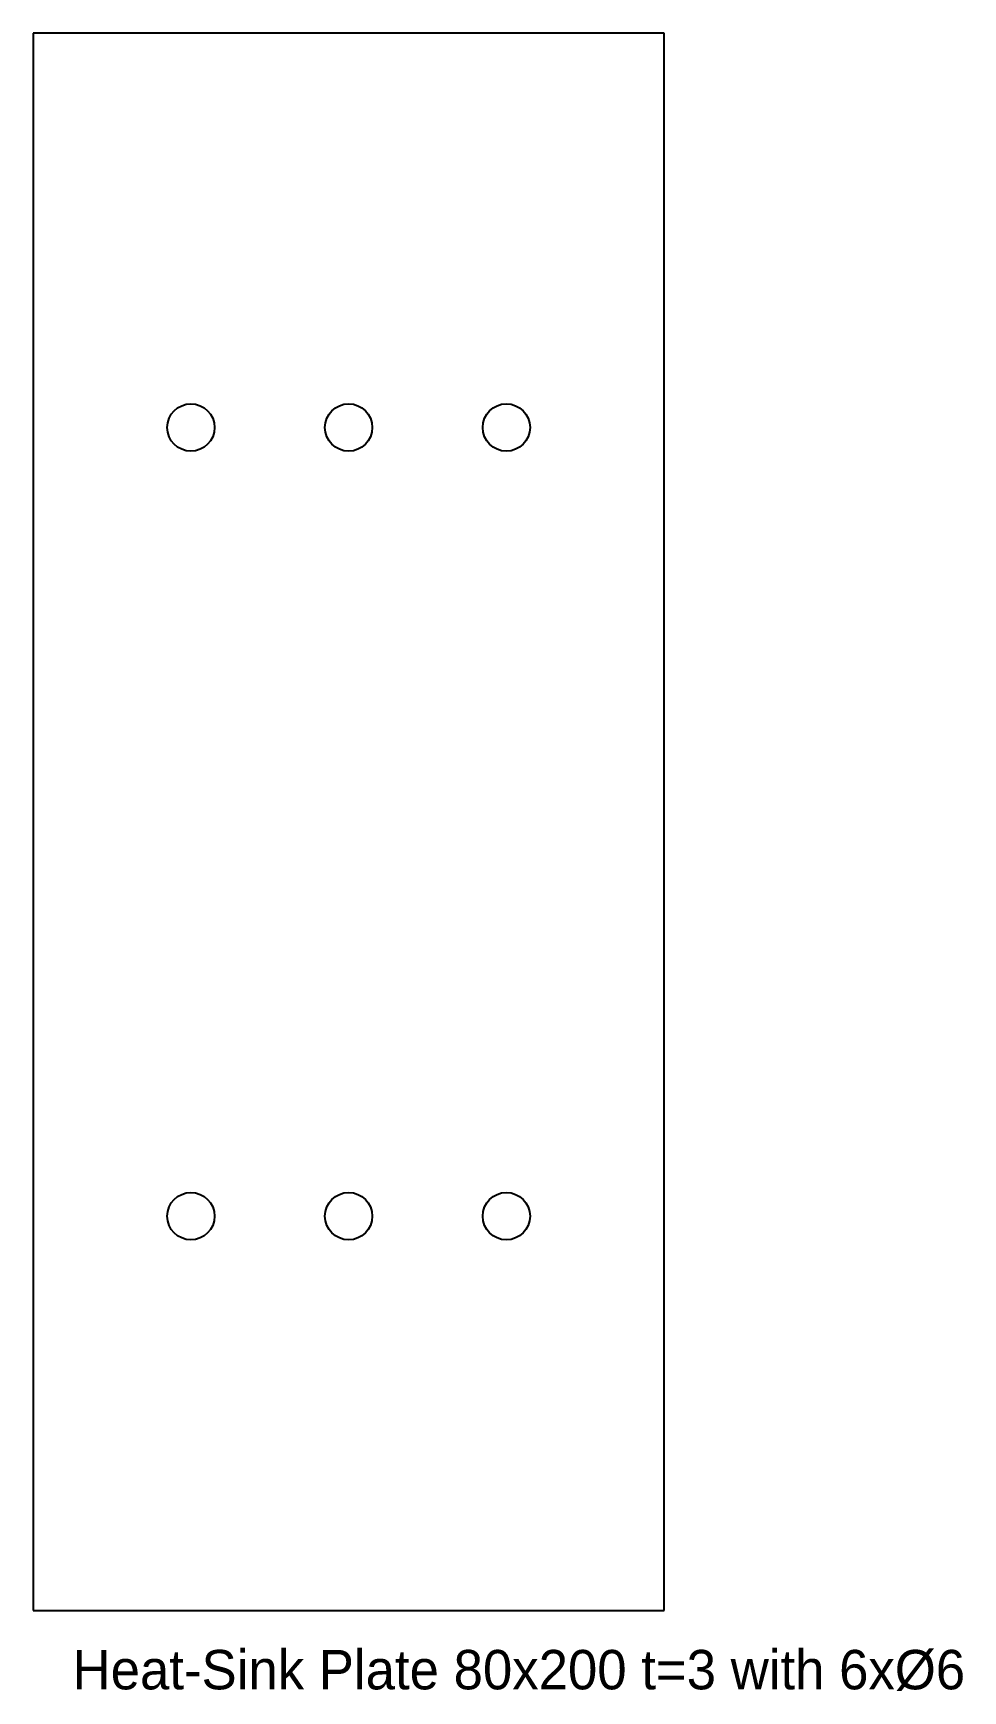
# Model space of a CAD drawing. Extents: x 0 to 118, y -10 to 200.
import ezdxf

# ---------------------------------------------------------------- set-up
doc = ezdxf.new("R2010")
doc.units = 0
for name, color, linetype in [('HOLES', 1, 'CONTINUOUS'), ('NOTES', 2, 'CONTINUOUS'), ('OUTLINE', 7, 'CONTINUOUS')]:
    doc.layers.add(name, color=color, linetype=linetype)

msp = doc.modelspace()

# ---------------------------------------------------------------- linework, layer by layer
at = {"layer": 'HOLES'}
for centre in [(20, 150), (40, 150), (60, 150), (20, 50), (40, 50), (60, 50)]:
    msp.add_circle(centre, 3, dxfattribs=at)
at = {"layer": 'OUTLINE'}
for p, q in [((80, 200), (0, 200)), ((0, 200), (0, 0)), ((80, 0), (80, 200)), ((0, 0), (80, 0))]:
    msp.add_line(p, q, dxfattribs=at)

# ---------------------------------------------------------------- texts
at = {"layer": 'NOTES'}
msp.add_text('Heat-Sink Plate 80x200 t=3 with 6xØ6', height=5, dxfattribs=at).set_placement((5, -10))

doc.saveas('drawing.dxf')
